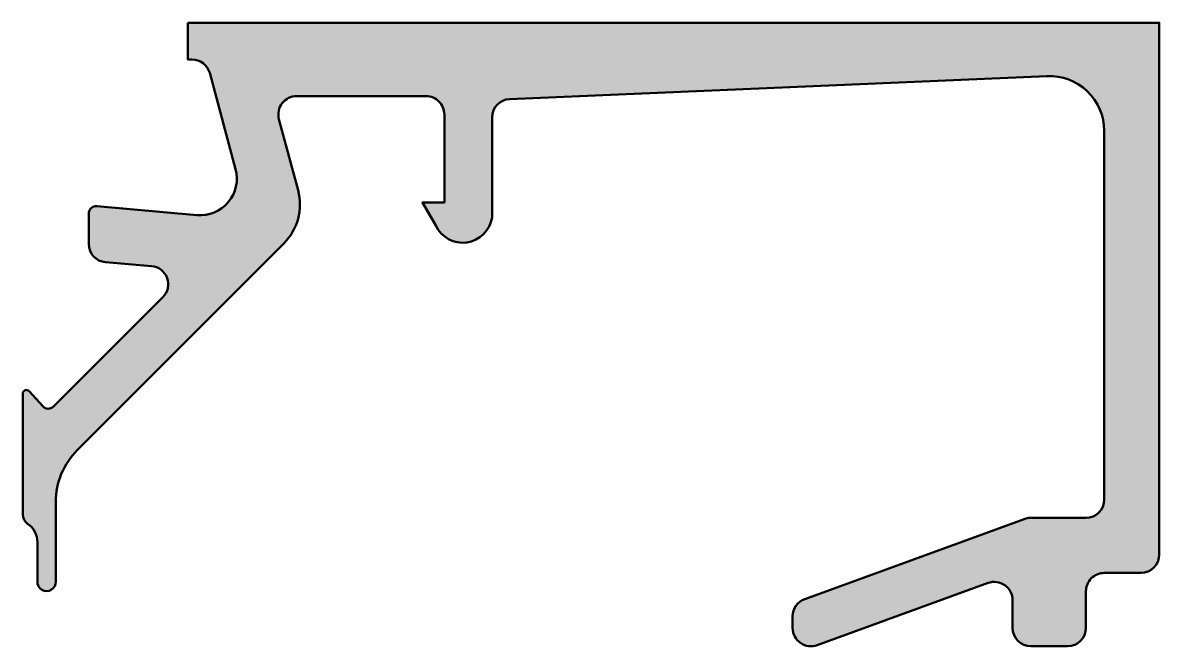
# Model space of a CAD drawing. Extents: x -4 to 27, y -17 to 0.
import ezdxf

# ---------------------------------------------------------------- set-up
doc = ezdxf.new("R2010")
doc.units = 0
doc.layers.add('0S-Alu contour', color=7, linetype='Continuous', lineweight=50)
doc.layers.add('0S-Alu hatch', color=252, linetype='Continuous', lineweight=25)

# ---------------------------------------------------------------- blocks, each defined once
blk = doc.blocks.new('172720__5AB3DEFE_C44D_4408_9B13_F63FE82269D2_')
at = {"layer": '0S-Alu hatch'}
h = blk.add_hatch(color=256, dxfattribs=at)
edge = h.paths.add_edge_path()
edge.add_line((0.5000782012939454, 0), (0.5000782012939454, -1))
edge.add_line((0.5000782012939454, -1), (0.6163992489503016, -1))
edge.add_ellipse((0.6163992489500149, -1.499999999999833), major_axis=(-0.4999999999998335, 0), ratio=1, start_angle=195.1087108928311, end_angle=269.99999999996714, ccw=False)
edge.add_line((1.099115756070432, -1.369674354966719), (1.806373834609984, -3.989305734634284))
edge.add_ellipse((0.8404461898514581, -4.248128392051444), major_axis=(-1.000002691446995, 0), ratio=1, start_angle=84.99991221832369, end_angle=195.0001729510548, ccw=False)
edge.add_line((0.7532886862754817, -5.244325637817382), (-1.982317257409476, -5.002422972676527))
edge.add_arc((-1.999934005737194, -5.201645587302482), 0.2000000000001101, 84.94662429493748, 180)
edge.add_line((-2.199934005737304, -5.201645587302482), (-2.199934005737304, -6.030929565429684))
edge.add_arc((-1.699937423465388, -6.030928096721806), 0.4999965822740736, 180.0001683038858, 265.0002310808984)
edge.add_line((-1.743512988090518, -6.529022216796874), (-0.4883930683138265, -6.632524967193376))
edge.add_ellipse((-0.5319582193884589, -7.130615319408402), major_axis=(-0.4999919212925791, 0), ratio=1, start_angle=134.9999535198242, end_angle=265.0013822349578, ccw=False)
edge.add_line((-0.1784108281133295, -7.484163284301986), (-3.163550903777148, -10.46365314579975))
edge.add_ellipse((-3.304838230062838, -10.32209788651584), major_axis=(-0.1999999999997378, 0), ratio=1, start_angle=42.144045966066585, end_angle=134.9457244906467, ccw=False)
edge.add_line((-3.453130276711364, -10.45629724903551), (-3.825791034170603, -10.04450224947857))
edge.add_arc((-3.899937057494915, -10.11160193073851), 0.0999999999999748, 42.14404596609197, 180)
edge.add_line((-3.99993705749489, -10.11160193073851), (-3.999937057495346, -13.40979135652992))
edge.add_arc((-3.699937054078899, -13.40979135765709), 0.3000000034164465, 180, 236.2493415420869)
edge.add_ellipse((-4.199962763467167, -14.1581478810737), major_axis=(-0.6000351049907549, 0), ratio=1, start_angle=180.0017789590409, end_angle=236.2511337261918, ccw=False)
edge.add_line((-3.599927658765635, -14.15812925076823), (-3.599927902221907, -15.23031616210937))
edge.add_arc((-3.349935531616324, -15.24584898042168), 0.2504744573918108, 176.4446021657166, 363.5553978342835)
edge.add_line((-3.099943161010742, -15.23031616210937), (-3.099943161010514, -13.06692199779286))
edge.add_ellipse((-1.099943161010178, -13.06692199779286), major_axis=(-2.000000000000336, 0), ratio=1, start_angle=315.0000000000046, end_angle=360, ccw=False)
edge.add_line((-2.514156723383624, -11.65270843541964), (3.120973587035904, -6.017578124999888))
edge.add_arc((2.060328034927646, -4.956903243554817), 1.500000063778513, 314.9992078296194, 374.9997963382452)
edge.add_line((3.509218215942381, -4.568679809570427), (2.989595413208007, -2.629425048828351))
edge.add_ellipse((3.472576306067657, -2.500016988129594), major_axis=(-0.5000169887527005, 0), ratio=1, start_angle=-89.99713986405538, end_angle=14.999304964642818, ccw=False)
edge.add_line((3.472551345824966, -1.999999999999886), (5.000062985125681, -2))
edge.add_line((5.000062985125681, -2), (7.000033378601072, -1.999995589256173))
edge.add_ellipse((7.000033520846703, -2.499992585991301), major_axis=(-0.4999969967351477, 0), ratio=1, start_angle=179.9997787951733, end_angle=270.00001630024656, ccw=False)
edge.add_line((7.500030517578125, -2.499994516370358), (7.500032424926758, -4.899989128112792))
edge.add_line((7.500032424926758, -4.899989128112792), (6.900032043457031, -4.899989604950064))
edge.add_line((6.900032043457031, -4.899989604950064), (7.268652915954589, -5.53119468688965))
edge.add_arc((8.000950153867539, -5.188209733715034), 0.8086395505780853, 205.0969112045544, 351.1806121289259)
edge.add_line((8.800028800964363, -5.312190532684214), (8.800028800964355, -2.580054556739131))
edge.add_ellipse((9.30002880096445, -2.580054556739282), major_axis=(-0.5000000000000941, 0), ratio=1, start_angle=272.451831862071, end_angle=360, ccw=False)
edge.add_line((9.278639061163634, -2.080512287225132), (23.93583459529463, -1.452910544950555))
edge.add_ellipse((24.00000381469748, -2.951537353492273), major_axis=(-1.499999999999568, 0), ratio=1, start_angle=180, end_angle=272.4518318620875, ccw=False)
edge.add_line((25.50000381469704, -2.951537353492273), (25.50000381469726, -12.99992752075183))
edge.add_ellipse((24.99999637020817, -12.99992007626287), major_axis=(-0.5000074445445089, 0), ratio=1, start_angle=90.00085306291118, end_angle=179.9991469374165, ccw=False)
edge.add_line((25.00000381469727, -13.49992752075196), (23.49019011852374, -13.49992752075194))
edge.add_arc((23.49019011852341, -13.99992752075563), 0.5000000000036878, 89.99999999996214, 110.0102537747091)
edge.add_line((23.31909596490206, -13.53011182220962), (17.32892682721421, -15.71156919333465))
edge.add_arc((17.5000209808351, -16.18138489187706), 0.5000000000001453, 110.0102537748011, 180)
edge.add_line((17.00002098083496, -16.18138489187706), (17.00002098083473, -16.50019454956053))
edge.add_arc((17.50032906006692, -16.49998410530825), 0.5003081234917016, 180.0241002839496, 289.9581781240896)
edge.add_line((17.67110130461994, -16.97024473402611), (22.32894550362471, -15.2738767831363))
edge.add_ellipse((22.49959172233253, -15.74429796520606), major_axis=(-0.5004160474037409, 0), ratio=1, start_angle=180.0429106878718, end_angle=289.93834057385766, ccw=False)
edge.add_line((23.00000762939452, -15.74392318725572), (23.00000762939453, -16.49991989135742))
edge.add_arc((23.50001538874494, -16.49991213200701), 0.5000077594106167, 180.0008891416169, 269.9991108577383)
edge.add_line((23.50000762939453, -16.99991989135742), (24.50000572204589, -16.99991989135742))
edge.add_arc((24.50000027667508, -16.49991635335236), 0.5000035380347088, 270.000623989116, 359.9995945770639)
edge.add_line((25.00000381469727, -16.49991989135995), (25.00000381469727, -15.49992370605468))
edge.add_ellipse((25.50000185167363, -15.49992174303105), major_axis=(-0.4999980369802147, 0), ratio=1, start_angle=-90.00022494682241, end_angle=0.0002249462687018422, ccw=False)
edge.add_line((25.50000381469727, -14.99992370605469), (26.50000190734863, -14.99992370605468))
edge.add_arc((26.49999414945703, -14.49991785553767), 0.5000058505772009, 270.0008889784914, 359.9993295875973)
edge.add_line((27.00000000000001, -14.49992370605801), (27, 0))
edge.add_line((27, 0), (0.5000782012939454, 0))
at = {"layer": '0S-Alu contour', "color": 7}
for points in [[(0.5000782012939454, 0), (0.5000782012939454, -1), (0.6163992489503016, -1)], [(27.00000000000001, -14.49992370605801), (27, 0), (0.5000782012939454, 0)], [(1.099115756070432, -1.369674354966719), (1.806373834609984, -3.989305734634284)], [(9.278639061163634, -2.080512287225132), (23.93583459529463, -1.452910544950555)], [(3.472551345824966, -1.999999999999886), (5.000062985125681, -2), (7.000033378601072, -1.999995589256173)], [(3.509218215942381, -4.568679809570427), (2.989595413208007, -2.629425048828351)], [(7.500030517578125, -2.499994516370358), (7.500032424926758, -4.899989128112792), (6.900032043457031, -4.899989604950064), (7.268652915954589, -5.53119468688965)], [(8.800028800964363, -5.312190532684214), (8.800028800964355, -2.580054556739131)], [(25.50000381469704, -2.951537353492273), (25.50000381469726, -12.99992752075183)], [(-2.199934005737304, -5.201645587302482), (-2.199934005737304, -6.030929565429684)], [(0.7532886862754817, -5.244325637817382), (-1.982317257409476, -5.002422972676527)], [(-2.514156723383624, -11.65270843541964), (3.120973587035904, -6.017578124999888)], [(-1.743512988090518, -6.529022216796874), (-0.4883930683138265, -6.632524967193376)], [(-0.1784108281133295, -7.484163284301986), (-3.163550903777148, -10.46365314579975)], [(-3.99993705749489, -10.11160193073851), (-3.999937057495346, -13.40979135652992)], [(-3.453130276711364, -10.45629724903551), (-3.825791034170603, -10.04450224947857)], [(-3.099943161010742, -15.23031616210937), (-3.099943161010514, -13.06692199779286)], [(23.31909596490206, -13.53011182220962), (17.32892682721421, -15.71156919333465)], [(25.00000381469727, -13.49992752075196), (23.49019011852374, -13.49992752075194)], [(-3.599927658765635, -14.15812925076823), (-3.599927902221907, -15.23031616210937)], [(25.50000381469727, -14.99992370605469), (26.50000190734863, -14.99992370605468)], [(17.67110130461994, -16.97024473402611), (22.32894550362471, -15.2738767831363)], [(25.00000381469727, -16.49991989135995), (25.00000381469727, -15.49992370605468)], [(23.00000762939452, -15.74392318725572), (23.00000762939453, -16.49991989135742)], [(17.00002098083496, -16.18138489187706), (17.00002098083473, -16.50019454956053)], [(23.50000762939453, -16.99991989135742), (24.50000572204589, -16.99991989135742)]]:
    blk.add_lwpolyline(points, dxfattribs=at)
at = {"layer": '0S-Alu contour', "color": 7, "extrusion": (0, 0, -1)}
for centre, radius, start, end in [((-0.6163992489500149, -1.499999999999833), 0.4999999999998335, 90.00000000003284, 164.8912891071689), ((-24.00000381469748, -2.951537353492273), 1.499999999999568, 87.54816813791254, 180), ((-3.472576306067657, -2.500016988129594), 0.5000169887527005, 345.0006950353572, 89.99713986405543), ((-7.000033520846703, -2.499992585991301), 0.4999969967351477, 89.99998369975344, 180.0002212048267), ((-9.30002880096445, -2.580054556739282), 0.5000000000000941, 0, 87.54816813792897), ((-0.8404461898514581, -4.248128392051444), 1.000002691446995, 164.9998270489452, 275.0000877816763), ((0.5319582193884589, -7.130615319408402), 0.4999919212925791, 94.99861776504218, 225.0000464801759), ((3.304838230062838, -10.32209788651584), 0.1999999999997378, 225.0542755093534, 317.8559540339334), ((1.099943161010178, -13.06692199779286), 2.000000000000336, 0, 44.99999999999541), ((-24.99999637020817, -12.99992007626287), 0.5000074445445089, 180.0008530625836, 269.9991469370888), ((4.199962763467167, -14.1581478810737), 0.6000351049907549, 123.7488662738082, 179.9982210409591), ((-25.50000185167363, -15.49992174303105), 0.4999980369802147, 359.9997750537313, 90.00022494682231), ((-22.49959172233253, -15.74429796520606), 0.5004160474037409, 70.06165942614231, 179.9570893121282)]:
    blk.add_arc(centre, radius, start, end, dxfattribs=at)
at = {"layer": '0S-Alu contour', "color": 7}
for centre, radius, start, end in [((2.060328034927646, -4.956903243554817), 1.500000063778513, 314.9992078296194, 14.99979633824514), ((-1.999934005737194, -5.201645587302482), 0.2000000000001101, 84.94662429493748, 180), ((8.000950153867539, -5.188209733715034), 0.8086395505780853, 205.0969112045544, 351.1806121289259), ((-1.699937423465388, -6.030928096721806), 0.4999965822740736, 180.0001683038858, 265.0002310808984), ((-3.899937057494915, -10.11160193073851), 0.0999999999999748, 42.14404596609197, 180), ((-3.699937054078899, -13.40979135765709), 0.3000000034164465, 180, 236.2493415420869), ((23.49019011852341, -13.99992752075563), 0.5000000000036878, 89.99999999996214, 110.0102537747091), ((26.49999414945703, -14.49991785553767), 0.5000058505772009, 270.0008889784914, 359.9993295875973), ((-3.349935531616324, -15.24584898042168), 0.2504744573918108, 176.4446021657166, 3.55539783428343), ((17.5000209808351, -16.18138489187706), 0.5000000000001453, 110.0102537748011, 180), ((17.50032906006692, -16.49998410530825), 0.5003081234917016, 180.0241002839496, 289.9581781240896), ((23.50001538874494, -16.49991213200701), 0.5000077594106167, 180.0008891416169, 269.9991108577383), ((24.50000027667508, -16.49991635335236), 0.5000035380347088, 270.000623989116, 359.9995945770639)]:
    blk.add_arc(centre, radius, start, end, dxfattribs=at)
blk = doc.blocks.new('172720__95566DD6_70DE_43CD_8D58_2CC2F17720C2_')
at = {"layer": '0S-Alu contour', "color": 7}
blk.add_blockref('172720__5AB3DEFE_C44D_4408_9B13_F63FE82269D2_', (0, 0), dxfattribs=at)

msp = doc.modelspace()

# ---------------------------------------------------------------- block references
at = {"layer": '0S-Alu contour', "color": 7}
msp.add_blockref('172720__95566DD6_70DE_43CD_8D58_2CC2F17720C2_', (0, 0), dxfattribs=at)

doc.saveas('drawing.dxf')
